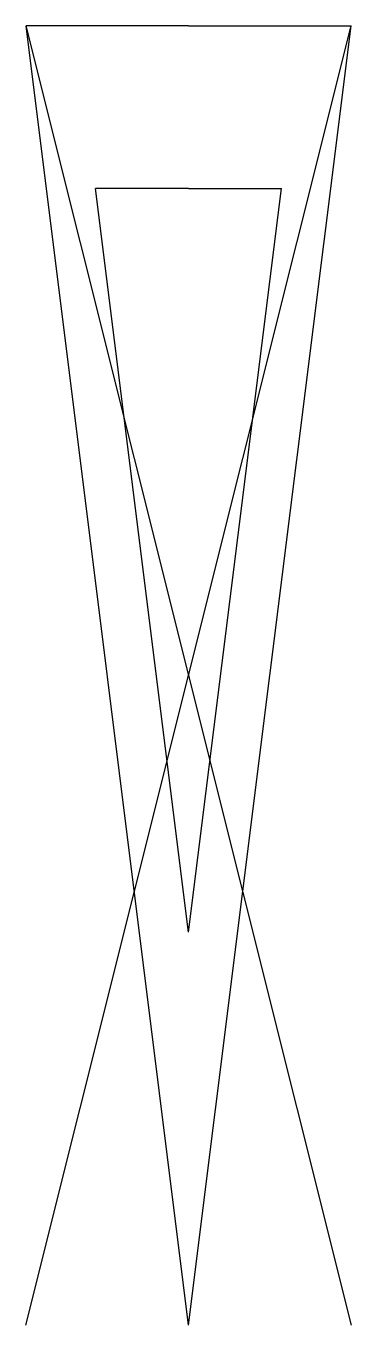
# Model space of a CAD drawing. Header units: metres. Extents: x -0.5 to 0.5, y 0 to 4.
import ezdxf

# ---------------------------------------------------------------- set-up
doc = ezdxf.new("R2010")
doc.units = ezdxf.units.M
doc.header["$LTSCALE"] = 0.2

msp = doc.modelspace()

# ---------------------------------------------------------------- linework, layer by layer
for p, q in [((0, 0), (-0.5, 4)), ((0, 4), (-0.5, 4)), ((-0.5, 0), (0.5, 4)), ((-0.5, 4), (0.5, 0)), ((0, 0), (0.5, 4)), ((0, 4), (0.5, 4)), ((0, 1.2093), (-0.2863, 3.5)), ((0, 3.5), (-0.2863, 3.5)), ((0, 1.2093), (0.2863, 3.5)), ((0, 3.5), (0.2863, 3.5))]:
    msp.add_line(p, q)

doc.saveas('drawing.dxf')
